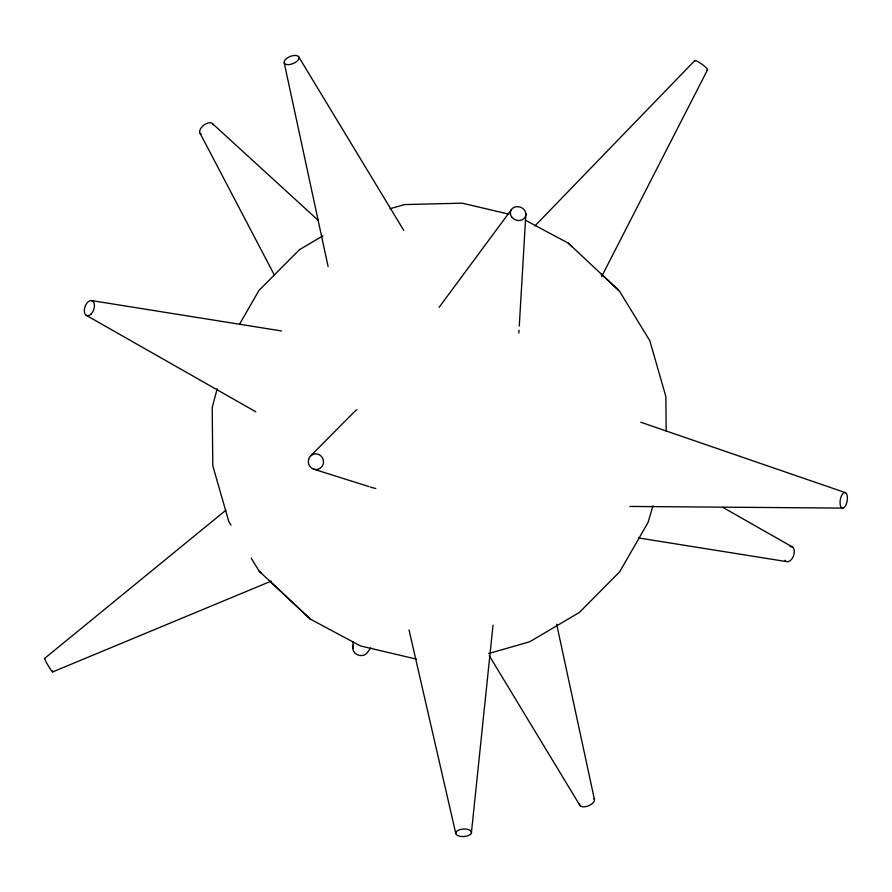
<?xml version="1.0" encoding="UTF-8"?>
<svg xmlns="http://www.w3.org/2000/svg" width="892" height="892" viewBox="0 0 892 892"><rect width="100%" height="100%" fill="white"/><g stroke="black" fill="none" stroke-linecap="round" stroke-linejoin="round"><path stroke-width="1.34" d="M352.753 648.406L353.154 641.482M518.854 333.017L519.021 330.241M519.267 326.093L525.879 213.868M471.389 833.072A7.883 3.746 -3.5 0 0 460.919 829.393A7.883 3.746 -3.5 0 0 458.566 835.893A7.883 3.746 -3.5 0 0 471.389 833.072L493.02 625.125M217.169 388.789L212.207 407.644L212.798 465.791L228.82 521.575L230.995 525.12M652.955 505.797L648.071 522.411L619.717 571.761L579.332 612.481L529.658 641.794L488.638 653.535M601.654 276.553L707.501 69.855M239.547 324.22L258.914 290.513L299.299 249.793L322.949 235.845M439.132 307.294L511.194 209.876M370.749 647.927L367.437 652.398A7.883 6.801 19.9 0 1 356.99 654.55A7.883 6.801 19.9 0 1 353.578 644.983M534.865 225.988L694.623 60.756M310.717 455.834L353.734 412.383A44.154 42.403 76.1 0 1 356.912 409.662M44.667 658.363L225.932 510.168M52.706 671.91L271.19 581.116M389.994 208.75L404.544 204.58L462.234 203.164L508.786 214.136M629.886 506.444L842.918 508.094M91.541 300.582L281.415 330.932M638.494 537.943L787.09 561.692A7.883 4.605 -70.6 0 0 794.081 553.91A7.883 4.605 -70.6 0 0 790.156 546.629M416.397 659.121L360.524 645.953L310.282 619.093L259.193 571.203L251.232 558.202M313.683 469.17L369.032 486.608M640.791 422.239L845.438 492.663A7.883 3.479 -80.3 0 1 845.694 505.418A7.883 3.479 -80.3 0 1 840.052 502.887A7.883 3.479 -80.3 0 1 845.438 492.663M525.455 220.257L568.338 243.181L572.095 246.66M722.743 507.325L792.531 547.03M86.1 315.244L255.759 411.769M212.63 123.776L318.21 220.369M666.19 431.104L665.833 396.483L649.811 340.699L619.438 291.082L568.338 243.181M259.193 571.203L261.166 573.032M601.163 273.9L619.438 291.082M270.098 581.328L310.282 619.093M298.497 56.475L403.753 230.37M489.295 655.72L580.134 805.799M200.176 133.465L274.457 275.215M409.038 629.986L455.779 833.485M556.653 624.222L594.44 799.544M284.191 62.73L328.122 266.608M375.766 488.448A44.154 42.403 76.1 0 1 370.358 487.032M593.938 798.663A7.883 3.836 -21.7 0 1 587.995 805.967A7.883 3.836 -21.7 0 1 579.633 803.87M694.69 61.247A7.883 1.394 35.6 0 1 701.658 64.012A7.883 1.394 35.6 0 1 707.133 70.033M52.561 671.007A7.883 0.68 59.1 0 1 48.413 666.012A7.883 0.68 59.1 0 1 45.013 658.597M201.09 134.168A7.883 4.337 -37.6 0 1 203.699 125.226A7.883 4.337 -37.6 0 1 213.121 124.813M785.975 561.235A7.883 4.605 -70.6 0 1 785.083 560.288M288.729 64.625A7.883 3.836 -21.7 0 0 298.998 57.356A7.883 3.836 -21.7 0 0 287.057 58.147A7.883 3.836 -21.7 0 0 288.729 64.625M308.643 459.257A7.883 7.582 76.1 0 0 317.619 469.393A7.883 7.582 76.1 0 0 321.454 456.425A7.883 7.582 76.1 0 0 308.643 459.257M511.607 216.812A7.883 6.801 19.9 0 0 525.053 217.302A7.883 6.801 19.9 0 0 517.706 206.654A7.883 6.801 19.9 0 0 511.607 216.812M91.096 314.04A7.883 4.605 -70.6 0 0 92.656 301.05A7.883 4.605 -70.6 0 0 84.383 309.357A7.883 4.605 -70.6 0 0 91.096 314.04"/></g></svg>
